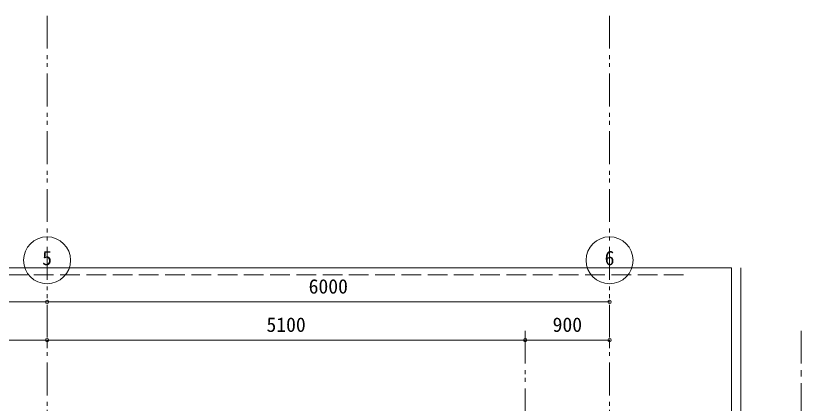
# Model space of a CAD drawing. Units: millimetres at full size. Extents: x -22551 to 92397, y -19340 to 14894.
# Drawn here: x 6027 to 14407, y 7234 to 11374 of the extents above; entities that cross this region are included whole.
import ezdxf
from ezdxf.enums import TextEntityAlignment as Align

# ---------------------------------------------------------------- set-up
doc = ezdxf.new("R2010")
doc.units = ezdxf.units.MM
doc.header["$LTSCALE"] = 70
doc.header["$PDMODE"] = 32
doc.header["$PDSIZE"] = 35
for name, pattern in [('CHAIN1', [8, 5, -1, 1, -1]), ('DASHED3', [4, 3, -1]), ('DOUBLE_CHAIN1', [8.8, 5, -1, 0.6, -0.6, 0.6, -1])]:
    doc.linetypes.add(name, pattern=pattern)
doc.layers.add('0-0_NoName', color=7, linetype='Continuous', lineweight=15)
doc.layers.add('2-0_通芯', color=7, linetype='Continuous', lineweight=15)
doc.styles.add('ＭＳ ゴシック', font='')
doc.styles.get('ＭＳ ゴシック').set_extended_font_data('MS Gothic')

# ---------------------------------------------------------------- blocks, each defined once
blk = doc.blocks.new('グループ部品-125')
at = {"layer": '2-0_通芯', "linetype": 'DOUBLE_CHAIN1'}
for p, q in [((6361.61, 11374.3), (6361.61, -12639.85)), ((12361.61, 11374.3), (12361.61, -12639.85)), ((11461.61, 8017.87), (11461.61, 5356.61))]:
    blk.add_line(p, q, dxfattribs=at)
at = {"layer": '2-0_通芯'}
for p, q in [((26.61, 8689.3), (13661.61, 8689.3)), ((13761.61, 8689.3), (13761.61, 7114.3))]:
    blk.add_line(p, q, dxfattribs=at)
at = {"layer": '2-0_通芯', "linetype": 'DASHED3'}
blk.add_line((-498.39, 8614.3), (13211.61, 8614.3), dxfattribs=at)
at = {"layer": '2-0_通芯', "linetype": 'CHAIN1'}
blk.add_line((14406.61, 8017.87), (14406.61, 1857.77), dxfattribs=at)
at = {"layer": '2-0_通芯'}
blk.add_lwpolyline([(13661.61, 8689.3), (13661.61, 7114.3), (13761.61, 7114.3)], dxfattribs=at)
for centre in [(6361.61, 8767.87), (12361.61, 8767.87)]:
    blk.add_circle(centre, 250, dxfattribs=at)
at = {"layer": '2-0_通芯', "style": 'ＭＳ ゴシック'}
for s, p in [('5', (6309.11, 8669.3)), ('6', (12309.11, 8669.3))]:
    blk.add_text(s, height=154, dxfattribs=at).set_placement(p, align=Align.BOTTOM_LEFT)

msp = doc.modelspace()

# ---------------------------------------------------------------- linework, layer by layer
at = {"layer": '0-0_NoName'}
for p, q in [((361.61, 8325.12), (6361.61, 8325.12)), ((6361.61, 8325.12), (12361.61, 8325.12)), ((4161.61, 7917.06), (6361.61, 7917.06)), ((6361.61, 7917.06), (11461.61, 7917.06)), ((6361.61, 7877.29), (6361.61, 7917.06)), ((11461.61, 7947.87), (11461.61, 7917.06)), ((11461.61, 7917.06), (12361.61, 7917.06)), ((12361.61, 7862.18), (12361.61, 7917.06))]:
    msp.add_line(p, q, dxfattribs=at)
for p in [(6361.61, 8325.12), (12361.61, 8325.12), (6361.61, 7917.06), (11461.61, 7917.06), (12361.61, 7917.06)]:
    msp.add_point(p, dxfattribs=at)

# ---------------------------------------------------------------- block references
at = {"layer": '2-0_通芯'}
msp.add_blockref('グループ部品-125', (0, 0), dxfattribs=at)

# ---------------------------------------------------------------- texts
at = {"layer": '0-0_NoName', "style": 'ＭＳ ゴシック'}
for s, p in [('6000', (9151.61, 8367.12)), ('5100', (8701.61, 7959.06)), ('900', (11754.11, 7959.06))]:
    msp.add_text(s, height=154, dxfattribs=at).set_placement(p, align=Align.BOTTOM_LEFT)

doc.saveas('drawing.dxf')
